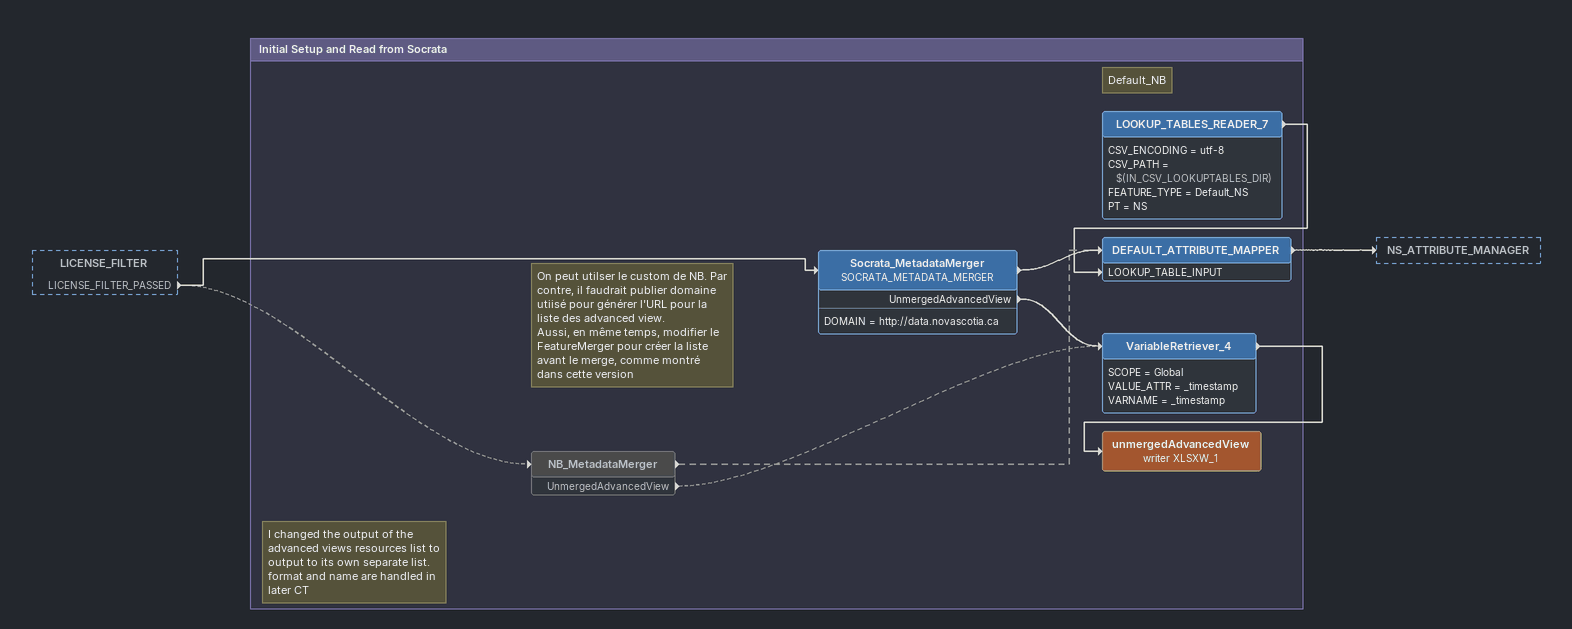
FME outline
LICENSE_FILTER [outside]
    LICENSE_FILTER_PASSED -> NB_MetadataMerger [off]
    LICENSE_FILTER_PASSED -> Socrata_MetadataMerger

Bookmark: Initial Setup and Read from Socrata
Socrata_MetadataMerger: SOCRATA_METADATA_MERGER
    DOMAIN = http://data.novascotia.ca
    -> DEFAULT_ATTRIBUTE_MAPPER
    UnmergedAdvancedView -> VariableRetriever_4
Note: I changed the output of the advanced views resources list to output to its own separate list. format and name are handled in later CT
Note: On peut utilser le custom de NB. Par contre, il faudrait publier domaine utiisé pour générer l'URL pour la liste des advanced view. / Aussi, en même temps, modifier le FeatureMerger pour créer la liste avant le merge, comme montré dans cette version
NB_MetadataMerger [off]
    -> DEFAULT_ATTRIBUTE_MAPPER [off]
    UnmergedAdvancedView -> VariableRetriever_4 [off]
VariableRetriever_4
    SCOPE = Global
    VALUE_ATTR = _timestamp
    VARNAME = _timestamp
    -> unmergedAdvancedView (writer XLSXW_1)
unmergedAdvancedView (writer XLSXW_1)
Note: Default_NB
LOOKUP_TABLES_READER_7
    CSV_ENCODING = utf-8
    CSV_PATH = $(IN_CSV_LOOKUPTABLES_DIR)
    FEATURE_TYPE = Default_NS
    PT = NS
    -> DEFAULT_ATTRIBUTE_MAPPER [LOOKUP_TABLE_INPUT]
DEFAULT_ATTRIBUTE_MAPPER
    -> NS_ATTRIBUTE_MANAGER
